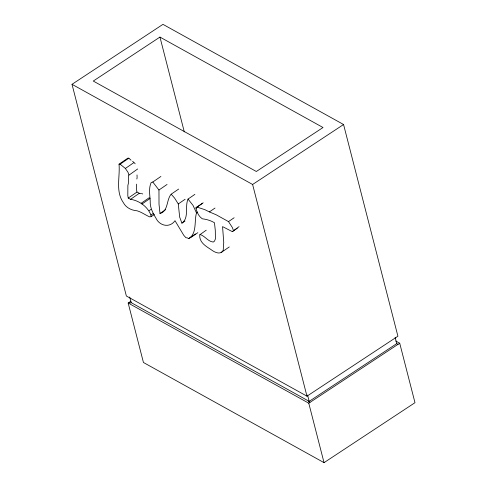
<?xml version="1.0" encoding="UTF-8"?>
<svg xmlns="http://www.w3.org/2000/svg" width="487" height="487" viewBox="0 0 487 487"><rect width="100%" height="100%" fill="white"/><g stroke="black" fill="none" stroke-linecap="round" stroke-linejoin="round"><path stroke-width="0.73" d="M136.616 184.141L136.537 189.68L136.963 192.073L137.985 192.444M136.871 179.033L137.109 177.323M194.885 194.356L188.031 199.073L193.047 205.429L196.492 212.916C194.057 221.208 197.241 233.717 188.585 238.648L187.367 237.869L185.979 237.729L183.812 235.379L175.01 220.702C169.75 228.293 159.444 225.95 155.87 218.024C152.699 212.77 149.856 207.31 150.221 200.967C149.88 194.885 148.523 188.238 151.189 182.497L152.802 182.022L160.905 176.452M188.031 199.073C184.628 206.604 189.352 217.939 181.901 223.156L179.679 217.141L178.279 203.95L174.565 198.051L171.168 194.203L178.644 189.066M239.068 226.644L232.317 231.635L222.559 226.607L223.74 242.41L223.204 250.355C220.276 255.541 214.055 251.998 210.719 249.374C205.49 246.026 199.134 242.203 199.743 234.813L206.226 230.187M171.168 194.203C166.225 199.78 168.465 211.321 159.998 213.495L159.018 204.242L158.957 190.015L152.802 182.022M137.669 168.971L128.629 175.381L128.385 183.319L127.874 185.468L127.813 195.677L128.233 198.069L130.54 199.311C139.282 200.62 147.738 206.75 150.915 215.053L151.238 216.63L154.355 214.487M151.238 216.63L149.698 216.885C145.388 215.071 141.638 212.082 137.042 210.78C131.484 210.402 125.877 207.632 123.29 202.543C115.322 191.087 120.173 177.006 119.029 164.198L127.752 158.202L128.854 158.19L131.021 160.193M119.029 164.198L120.125 164.186L128.854 158.19M120.125 164.186L125.372 168.459L134.095 162.463M128.233 198.069L136.963 192.073M130.54 199.311L139.27 193.315L140.871 193.382M158.957 190.015L167.059 184.445M141.2 203.231L149.296 197.661M141.954 204.041L150.057 198.471M149.113 210.664L150.982 209.38M150.915 215.053L153.411 213.336M159.998 213.495L165.604 209.635M178.279 203.95L185.133 199.238M202.111 203.596L195.877 207.882L196.608 208.259L196.937 207.066L203.17 202.781M196.492 212.916L197.74 212.058M181.901 223.156L185.017 221.013M196.937 207.066L204.747 209.623L209.392 211.912L215.004 208.059M188.585 238.648L191.081 236.938M192.328 236.079L195.439 233.937M190.362 237.826L197.844 232.683M209.392 211.912L216.228 214.81L228.513 221.609L234.125 217.75M232.317 231.635L237.303 228.208M221.171 252.51L229.274 246.939M72.015 84.312L162.962 24.35L343.56 124.514L397.916 336.213L306.968 396.174L126.37 296.011L72.015 84.312L252.613 184.476L306.968 396.174M159.955 37.079L93.26 81.055L256.326 171.491L323.021 127.515L159.955 37.079L184.299 131.874M252.613 184.476L343.56 124.514M395.73 341.016L399.717 343.225L414.985 402.688L324.038 462.65L143.44 362.486L128.172 303.03L130.973 301.179M398.049 344.327L396.759 343.609L309.172 401.355L131.131 302.61L130.333 303.133L129.073 302.433M308.989 401.251L308.472 401.586L309.951 402.408M128.172 303.03L308.77 403.187L399.717 343.225M141.492 193.57L142.728 193.948M199.999 234.472C204.972 235.909 207.821 241.479 213.203 242.063L214.457 241.187L215.406 238.953L215.303 230.467L214.463 222.748C210.761 220.489 206.512 219.308 202.318 218.797C198.635 216.368 196.73 212.082 195.877 207.882M138.411 192.736L139.27 193.315M132.58 161.398L133.59 162.11M134.449 162.908L135.161 163.796M125.372 168.459L128.002 172.282L128.945 174.967M228.513 221.609L232.293 227.435L233.462 230.497M395.134 337.296L396.759 343.609M307.553 395.042L309.172 401.355M308.77 403.187L324.038 462.65M129.694 296.997L131.131 302.61M137.011 174.967L137.084 176.732"/></g></svg>
